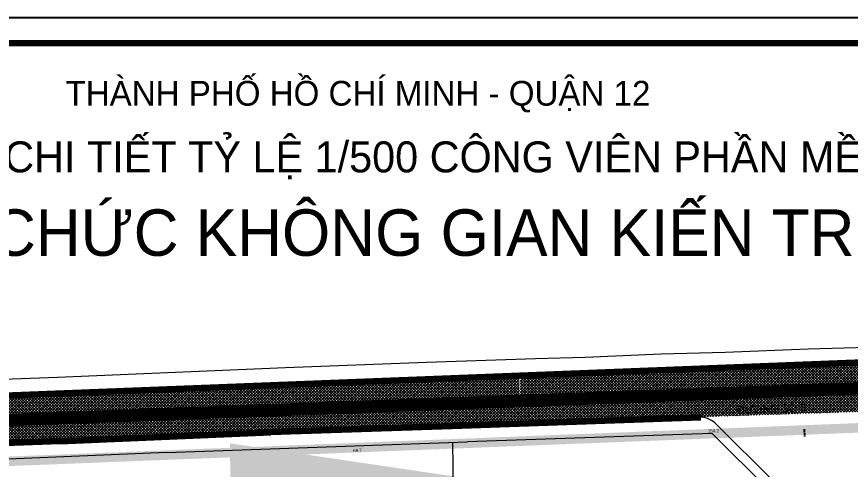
# Model space of a CAD drawing. Header units: millimetres. Extents: x 89040 to 596321, y -313033 to 2401191.
# Drawn here: x 595655.9 to 595918.1, y 1200814.8 to 1200956.9 of the extents above; entities that cross this region are included whole.
import ezdxf
from ezdxf.enums import TextEntityAlignment as Align

# ---------------------------------------------------------------- set-up
doc = ezdxf.new("R2010")
doc.units = ezdxf.units.MM
doc.header["$MEASUREMENT"] = 0
for name, pattern in [('CENTER', [50.800000000000004, 31.75, -6.349999999999999, 6.349999999999999, -6.349999999999999]), ('DASHDOT2', [0.5, 0.25, -0.125, 0, -0.125]), ('HIDDEN', [0.375, 0.25, -0.125])]:
    doc.linetypes.add(name, pattern=pattern)
doc.layers.get('0').update_dxf_attribs({"color": 251, "lineweight": 9})
for name, color, linetype, lineweight in [('CU-LY-RANH-DAT', 2, 'Continuous', 9), ('KHUNGTEN', 7, 'Continuous', 25), ('LEDUONG', 6, 'Continuous', 20), ('LONGDUONG', 4, 'Continuous', 90), ('RANHDAT', 1, 'DASHDOT2', 25), ('TEXT', 7, 'Continuous', 25), ('THAY', 163, 'Continuous', 15), ('truc', 8, 'CENTER', 9), ('vat dung', 46, 'Continuous', 5)]:
    doc.layers.add(name, color=color, linetype=linetype, lineweight=lineweight)
doc.layers.add('DUONG NOI BO CONG TRINH', color=7, linetype='Continuous', lineweight=20, true_color=0x5e5e5e)
doc.styles.add('200_dim', font='VAVON.TTF', dxfattribs={"height": 400})
doc.styles.add('FRANKO', font='VFRANKO.TTF')
doc.styles.add('T1', font='VAVOB.TTF')
doc.styles.add('VAPTIMN', font='vaptimn0.TTF')
doc.styles.add('VN2', font='VFRANKO.TTF')
doc.dimstyles.new('dim200', dxfattribs={"dimtxt": 1, "dimasz": 300, "dimexe": 200, "dimexo": 200, "dimgap": 50, "dimtad": 1, "dimdec": 0, "dimtxsty": '200_dim', "dimblk": 'STIK', "dimcen": -250, "dimdle": 100, "dimclrd": 256, "dimclre": 256, "dimclrt": 42, "dimadec": 0, "dimazin": 0, "dimtfac": 1, "dimtdec": 0, "dimtix": 1, "dimtmove": 2, "dimatfit": 3, "dimfxl": 1, "dimlwd": 9, "dimlwe": 9, "dimarcsym": 0})
pattern_1 = [(45, (594650.3527654881, 1198136.11866812), (-0.4419417382415922, 0.4419417382415923), []), (135, (594650.3527654881, 1198136.11866812), (-0.4419417382415923, -0.4419417382415922), [])]

# ---------------------------------------------------------------- blocks, each defined once
blk = doc.blocks.new('STIK')
h = blk.add_hatch(color=256)
edge = h.paths.add_edge_path()
edge.add_line((-0.1621320343547268, -0.3742640687123639), (0.374264068712364, 0.1621320343565458))
edge.add_arc((0.2681980515335454, 0.2681980515344549), 0.1500000000005398, 315.0000000002456, 495.0000000002457)
edge.add_line((0.1621320343547268, 0.3742640687123639), (-0.374264068712364, -0.1621320343565458))
edge.add_arc((-0.2681980515335454, -0.2681980515344549), 0.1500000000005398, 135.0000000002456, 315.0000000002456)
for p, q in [((0, 0.2121320343567277), (0, 1)), ((-0.2121320343576372, 0), (-1, 0)), ((1, 0), (0.2121320343576372, 0)), ((0, -1), (0, -0.2121320343567277))]:
    blk.add_line(p, q)
blk.add_lwpolyline([(-0.1621320343547268, -0.3742640687123639), (0.3742640687123639, 0.1621320343565458, 0.9999999999999998), (0.1621320343547268, 0.3742640687123639), (-0.3742640687123639, -0.1621320343565458, 0.9999999999999998)], format="xyb", close=True)

msp = doc.modelspace()

# ---------------------------------------------------------------- hatches: boundary and pattern name
at = {"layer": 'DUONG NOI BO CONG TRINH'}
h = msp.add_hatch(dxfattribs=at)
h.set_pattern_fill('NET', color=256, scale=5, angle=45, style=0)
h.set_pattern_definition(pattern_1)
h.paths.add_polyline_path([(596011.5182301446, 1200844.566035694), (596271.5474839968, 1200855.469746521), (596271.2782450068, 1200861.964167223), (596159.4809388844, 1200857.334465147), (596086.8311467572, 1200854.304085331), (596061.881932508, 1200853.381465049), (596051.5388546854, 1200853.24437727), (595814.2191544888, 1200844.112885576), (595814.2191544888, 1200837.207971029)])
h.paths.add_polyline_path([(595974.7779465655, 1200834.632865484), (596011.9116010644, 1200836.074904922), (596195.3129438155, 1200843.805458458, -0.3783356592890195), (596204.5735546568, 1200836.308799859), (596213.4182662015, 1200783.805480871), (596213.4279623239, 1200783.748226187), (596217.4996602205, 1200759.710338309), (596220.9532233176, 1200738.302447849), (596226.0178673784, 1200738.302447849), (596222.4327157009, 1200760.526027449), (596218.3484014743, 1200784.638397752), (596218.3484035645, 1200784.638398104), (596209.2642959574, 1200838.562802197, -0.8874689266922771), (596211.311267879, 1200838.451252508), (596220.3210057198, 1200784.968316689), (596220.3210065201, 1200784.968316825), (596224.4059378932, 1200760.852303105), (596228.0437250029, 1200738.302447849), (596233.1083690637, 1200738.302447849), (596229.3389933737, 1200761.667992245), (596225.2515367483, 1200785.798914177), (596225.2515339474, 1200785.798913702), (596217.0355924738, 1200834.569774549, -0.4514695947690564), (596225.5381582937, 1200845.057141952), (596271.8995658256, 1200846.977040768), (596271.6303268042, 1200853.471462232), (596159.8335609711, 1200848.841782397), (596011.604976329, 1200842.567917805), (595814.2191544888, 1200835.206587455), (595814.2191544888, 1200829.318879745), (595819.7019865031, 1200829.508578312)])
h.paths.add_polyline_path([(596179.0900938297, 1200828.291991073), (596006.4719144473, 1200818.332057291, 0.3538924080505247), (595999.9564925648, 1200812.407795578), (595988.5587967527, 1200738.302447849), (595994.6293489247, 1200738.302447849), (596005.1487642607, 1200806.697406289, -0.3538924080492449), (596011.6641861431, 1200812.621668001), (596174.9592115443, 1200822.043663099, -0.3883539194593183), (596185.4277966265, 1200813.522264591), (596196.5443571823, 1200738.302447849), (596201.5986652263, 1200738.302447849), (596189.5586789121, 1200819.770592564, 0.3883539194662091)], flags=17)
h = msp.add_hatch(dxfattribs=at)
h.set_pattern_fill('NET', color=256, scale=5, angle=45, style=0)
h.set_pattern_definition(pattern_1)
h.paths.add_polyline_path([(595482.5854188758, 1200831.825320827), (595482.8875836898, 1200824.865234624), (595814.1151234114, 1200837.204091297), (595813.8498363969, 1200844.098675104)])
h.paths.add_polyline_path([(595482.9742879994, 1200822.86808128), (595483.2563987834, 1200816.369921052), (595591.5841690579, 1200820.588782519), (595814.5873067871, 1200829.31456631), (595814.3673629129, 1200835.212114758)])

# ---------------------------------------------------------------- linework, layer by layer
at = {"layer": 'KHUNGTEN', "color": 7, "const_width": 0.599997440000742}
msp.add_lwpolyline([(595240.7809848922, 1199890.057980405), (596320.2725626067, 1199890.057676576), (596320.2725626067, 1200956.62956193), (595240.7289387927, 1200956.629865774), (595240.7809848922, 1199890.057980405)], dxfattribs=at)
at = {"layer": 'KHUNGTEN', "linetype": 'Continuous', "lineweight": 0, "ltscale": 1.5, "const_width": 2}
msp.add_lwpolyline([(595248.7276588001, 1199898.056637848), (596312.2738425994, 1199898.05639799), (596312.2738425994, 1200948.63084333), (595248.7276588001, 1200948.631144359)], close=True, dxfattribs=at)
at = {"layer": 'LEDUONG'}
for points in [[(596061.7563959429, 1200858.380240336), (596051.3695882387, 1200858.242572959), (596029.5209681774, 1200857.051697729), (596010.9860224297, 1200856.054036151), (595973.7058379144, 1200854.606306402), (595961.5902565005, 1200854.096900511), (595904.8149472487, 1200852.477213512), (595878.7221358669, 1200851.488761608), (595858.6245925705, 1200850.881753809), (595834.6885800994, 1200849.854711079), (595819.1287374155, 1200849.500711753), (595784.837791799, 1200848.314291443), (595740.4963081891, 1200846.582277099), (595668.7741642251, 1200843.610183955), (595597.3033857272, 1200840.968792702), (595542.6561362579, 1200838.975837146), (595525.0101389963, 1200838.231127949), (595475.8839989912, 1200836.098368308), (595376.8518854631, 1200832.727050892)], [(596061.7563959429, 1200858.380240336), (596051.3695882387, 1200858.242572959), (596029.5209681774, 1200857.051697729), (596010.9860224297, 1200856.054036151), (595973.7058379144, 1200854.606306402), (595961.5902565005, 1200854.096900511), (595904.8149472487, 1200852.477213512), (595878.7221358669, 1200851.488761608), (595858.6245925705, 1200850.881753809), (595834.6885800994, 1200849.854711079), (595819.1287374155, 1200849.500711753), (595784.837791799, 1200848.314291443), (595740.4963081891, 1200846.582277099), (595668.7741642251, 1200843.610183955), (595597.3033857272, 1200840.968792702), (595542.6561362579, 1200838.975837146), (595525.0101389963, 1200838.231127949), (595475.8839989912, 1200836.098368308), (595376.8518854631, 1200832.727050892)], [(595947.6333077736, 1200809.035759243), (595892.5022566313, 1200808.275558562), (595874.6535252337, 1200825.970326216), (595797.6290197251, 1200823.363521207)], [(595703.1721206898, 1200820.014144833), (595797.6290197251, 1200823.363521207)], [(595793.0104807687, 1200823.199751007), (595793.740378442, 1200770.400707027)], [(595703.1721206898, 1200820.014144833), (595550.837814891, 1200813.70156519), (595546.5728941387, 1200813.524831185), (595546.5728941271, 1200797.77814778), (595547.7879306629, 1200800.886408977), (595549.3155209976, 1200802.821067978), (595552.1587256184, 1200804.929417455), (595554.1601350221, 1200805.643956107), (595557.6539733544, 1200805.978297758), (595562.2231427616, 1200806.123598901), (595569.4645770978, 1200806.35387898), (595696.2742397469, 1200810.38646945), (595703.3402608843, 1200810.651505975)]]:
    msp.add_lwpolyline(points, dxfattribs=at)
msp.add_lwpolyline([(595854.3813129294, 1200801.749339445), (595942.7165090308, 1200802.967391248, 0.4142135623725808), (595947.6470954379, 1200808.035854298), (595947.6333077736, 1200809.035759243, 0.4142135623736192), (595944.5922299441, 1200811.994111087), (595893.7200657033, 1200811.292636091), (595876.0001438061, 1200828.85970536, 0.1708243604077499), (595871.2007459324, 1200831.134924862, 0.1708243604077499)], format="xyb", dxfattribs=at)
at = {"layer": 'LONGDUONG'}
for p, q in [((596051.5388546854, 1200853.24437727), (595476.0669970008, 1200831.101603264)), ((596051.5388546854, 1200853.24437727), (595476.0669970008, 1200831.101603264)), ((595669.5575269571, 1200823.625481182), (595483.8804661926, 1200816.394225566))]:
    msp.add_line(p, q, dxfattribs=at)
at = {"layer": 'LONGDUONG', "linetype": 'ByBlock'}
for p, q in [((596011.5182301446, 1200844.566035694), (595476.3048944133, 1200824.605808709)), ((596011.5182301446, 1200844.566035694), (595476.3048944133, 1200824.605808709)), ((596011.6049763289, 1200842.567917805), (595476.3780936173, 1200822.607102691)), ((596011.6049763289, 1200842.567917805), (595476.3780936173, 1200822.607102691))]:
    msp.add_line(p, q, dxfattribs=at)
for points in [[(595871.04304137, 1200831.072415354), (595792.9261104554, 1200828.35691067)], [(595792.9261104554, 1200828.35691067), (595735.8880104824, 1200826.374149369)], [(595669.5575269571, 1200823.625481182), (595735.8880104824, 1200826.374149369)]]:
    msp.add_lwpolyline(points, dxfattribs=at)
at = {"layer": 'RANHDAT', "linetype": 'HIDDEN', "ltscale": 40, "const_width": 3}
msp.add_lwpolyline([(596201.0465185933, 1200838.806276772), (595476.4470820411, 1200810.310191593), (595464.8440911961, 1200794.0953422), (595357.1164300898, 1200637.838244519), (595366.139518593, 1200595.496276772), (595372.0795185954, 1200592.706276768), (595397.1235185937, 1200579.746276772), (595416.3525186105, 1200567.626276771), (595435.3065185919, 1200555.546276772), (595444.4495185929, 1200548.786276774), (595452.8455185998, 1200541.686276768), (595486.7945185929, 1200511.81627677), (595514.1955185892, 1200485.806276775), (595528.501518599, 1200471.466276768), (595556.0705185942, 1200441.396276767), (595567.7415185937, 1200427.836276772), (595575.1845185786, 1200417.476276786), (595582.8175185956, 1200406.756276773), (595593.6095185934, 1200390.116276773), (595613.7635185933, 1200366.956276772), (595623.6215185933, 1200347.746276772), (595641.8995185932, 1200312.166276772)], dxfattribs=at)
at = {"layer": 'RANHDAT', "flags": 128}
msp.add_lwpolyline([(595903.7778644611, 1200825.071570458), (595903.6885574679, 1200827.342471757)], dxfattribs=at)
at = {"layer": 'truc', "color": 171, "ltscale": 0.2}
msp.add_line((596011.5554982009, 1200843.56673039), (595377.3266159191, 1200819.913821155), dxfattribs=at)
msp.add_line((596011.5554982009, 1200843.56673039), (595377.3266159191, 1200819.913821155), dxfattribs=at)
at = {"layer": 'vat dung'}
msp.add_line((595859.2788162769, 1200830.855131392), (595858.948675089, 1200830.840826297), dxfattribs=at)
msp.add_arc((595909.2224338094, 1200824.146202292), 0.0030000000006111, 180.7500000014173, 270.7500000013299, dxfattribs=at)

# ---------------------------------------------------------------- texts
at = {"layer": 'CU-LY-RANH-DAT', "style": 'VAPTIMN'}
for s, p in [('154.2', (595873.3279943283, 1200826.294088657)), ('69.7', (595761.7823873626, 1200820.138480641))]:
    msp.add_text(s, height=1, rotation=2.251999999999999, dxfattribs=at).set_placement(p)
at = {"layer": 'TEXT', "style": 'T1'}
msp.add_text('THAØNH PHOÁ HOÀ CHÍ MINH - QUAÄN 12', height=7.785676800000001, dxfattribs=at).set_placement((595763.2585354443, 1200928.985066378, -0.012464014367804), align=Align.CENTER)
at = {"layer": 'TEXT'}
for s, height, style, p in [('ÑIEÀU CHÆNH QUY HOAÏCH CHI TIEÁT TYÛ LEÄ 1/500 COÂNG VIEÂN PHAÀN MEÀM QUANG TRUNG', 9.732096000000002, 'T1', (595490.0320938654, 1200908.029627076)), ('SÔ ÑOÀ TOÅ CHÖÙC KHOÂNG GIAN KIEÁN TRUÙC CAÛNH QUAN', 14.598144, 'VN2', (595545.425170898, 1200881.811086315, -0.012464014367804))]:
    msp.add_text(s, height=height, dxfattribs=dict(at, style=style)).set_placement(p)
at = {"layer": 'TEXT', "style": 'FRANKO'}
msp.add_text('ÑÖÔØNG SOÁ 6', height=2.5, rotation=2.227008897329705, dxfattribs=at).set_placement((595882.4712189556, 1200832.117099638))

# ---------------------------------------------------------------- leaders
at = {"layer": 'THAY'}
msp.add_leader([(596023.7333387436, 1200778.519812946), (596023.1514165293, 1200778.510297865), (596019.5838918913, 1200778.451964837)], dimstyle='dim200', override={"dimtad": 0}, dxfattribs=at)

doc.saveas('drawing.dxf')
